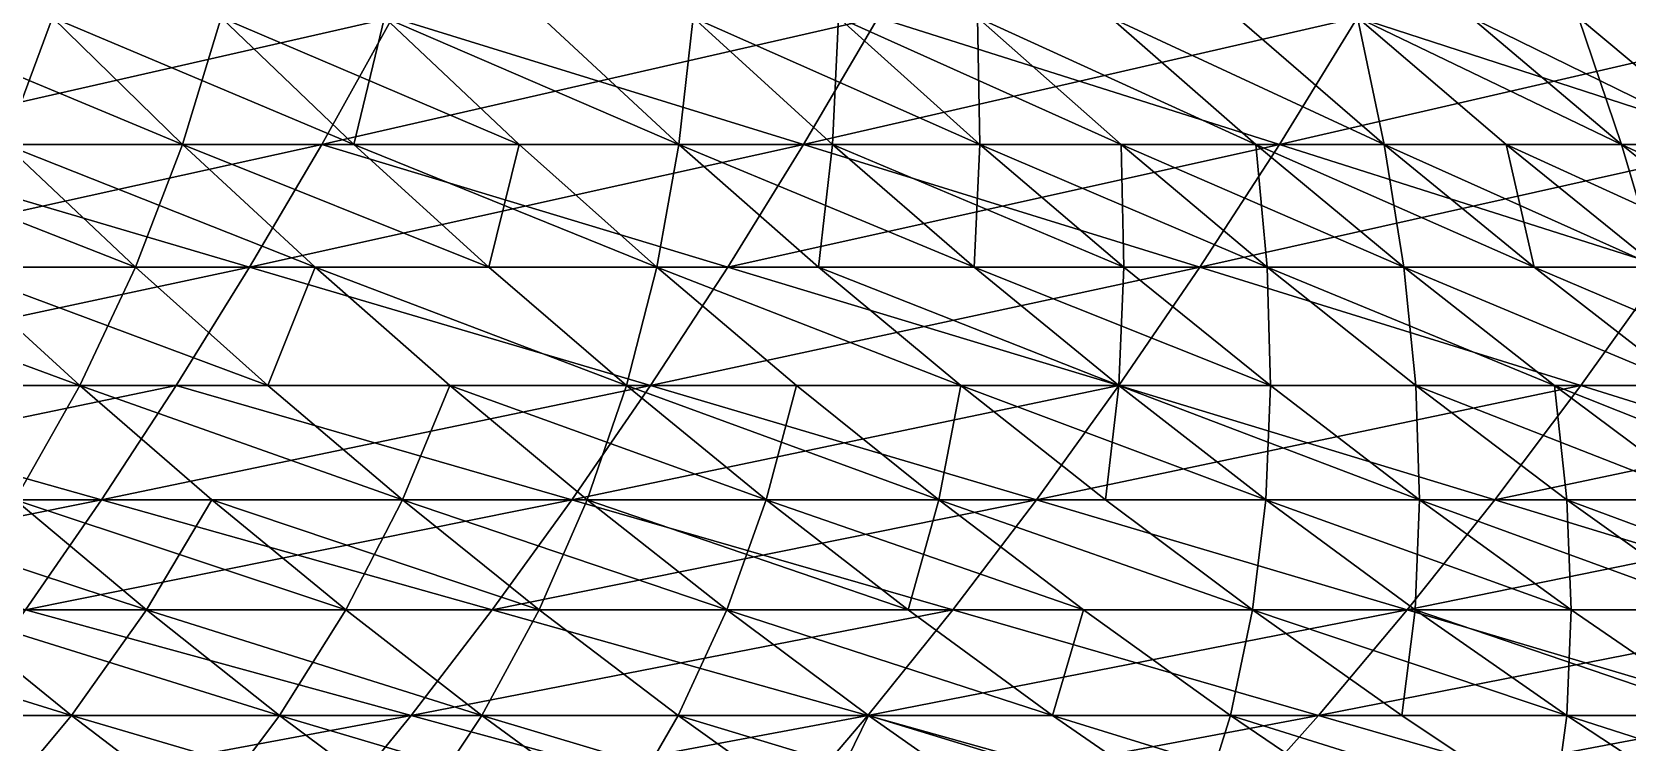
# Model space of a CAD drawing. Header units: millimetres. Extents: x -3250 to 6200, y -3250 to 3250.
# Drawn here: x 4675.8 to 4829.8, y -695.4 to -626.8 of the extents above; entities that cross this region are included whole.
import ezdxf

# ---------------------------------------------------------------- set-up
doc = ezdxf.new("R2010")
doc.units = ezdxf.units.MM
doc.header["$MEASUREMENT"] = 0
doc.layers.add('MESH_3D', color=2, linetype='CONTINUOUS')

msp = doc.modelspace()

# ---------------------------------------------------------------- linework, layer by layer
at = {"layer": 'MESH_3D'}
for points in [[(4656.73, -637.71, 901.29), (4710.63, -625.47, 909.05), (4703.8, -637.71, 923.24)], [(4663.21, -625.47, 886.94), (4710.63, -625.47, 909.05), (4656.73, -637.71, 901.29)], [(4710.63, -625.47, 25790.95), (4663.21, -625.47, 25813.06), (4656.73, -637.71, 25798.71)], [(4710.63, -625.47, 25790.95), (4656.73, -637.71, 25798.71), (4703.8, -637.71, 25776.76)], [(4673.27, -637.71, 2103.59), (4677.81, -625.47, 2135.09), (4660.96, -625.47, 2113.41)], [(4690.36, -637.71, 24574.42), (4673.27, -637.71, 24596.41), (4660.96, -625.47, 24586.59)], [(4690.36, -637.71, 24574.42), (4660.96, -625.47, 24586.59), (4677.81, -625.47, 24564.91)], [(4673.27, -637.71, 2103.59), (4690.36, -637.71, 2125.58), (4677.81, -625.47, 2135.09)], [(4690.36, -637.71, 2125.58), (4694.11, -625.47, 2157.18), (4677.81, -625.47, 2135.09)], [(4706.9, -637.71, 24552.02), (4690.36, -637.71, 24574.42), (4677.81, -625.47, 24564.91)], [(4706.9, -637.71, 24552.02), (4677.81, -625.47, 24564.91), (4694.11, -625.47, 24542.82)], [(4690.36, -637.71, 2125.58), (4706.9, -637.71, 2147.98), (4694.11, -625.47, 2157.18)], [(4706.9, -637.71, 2147.98), (4709.86, -625.47, 2179.67), (4694.11, -625.47, 2157.18)], [(4722.87, -637.71, 24529.2), (4706.9, -637.71, 24552.02), (4694.11, -625.47, 24542.82)], [(4722.87, -637.71, 24529.2), (4694.11, -625.47, 24542.82), (4709.86, -625.47, 24520.33)], [(4710.63, -625.47, 909.05), (4750.31, -637.71, 946.36), (4703.8, -637.71, 923.24)], [(4757.49, -625.47, 25767.66), (4710.63, -625.47, 25790.95), (4703.8, -637.71, 25776.76)], [(4757.49, -625.47, 25767.66), (4703.8, -637.71, 25776.76), (4750.31, -637.71, 25753.64)], [(4706.9, -637.71, 2147.98), (4722.87, -637.71, 2170.8), (4709.86, -625.47, 2179.67)], [(4709.86, -625.47, 2179.67), (4738.27, -637.71, 2194), (4725.04, -625.47, 2202.54)], [(4722.87, -637.71, 2170.8), (4738.27, -637.71, 2194), (4709.86, -625.47, 2179.67)], [(4738.27, -637.71, 24506), (4709.86, -625.47, 24520.33), (4725.04, -625.47, 24497.46)], [(4738.27, -637.71, 24506), (4722.87, -637.71, 24529.2), (4709.86, -625.47, 24520.33)], [(4710.63, -625.47, 909.05), (4757.49, -625.47, 932.34), (4750.31, -637.71, 946.36)], [(4738.27, -637.71, 2194), (4739.65, -625.47, 2225.79), (4725.04, -625.47, 2202.54)], [(4739.65, -625.47, 24474.21), (4738.27, -637.71, 24506), (4725.04, -625.47, 24497.46)], [(4738.27, -637.71, 2194), (4753.09, -637.71, 2217.58), (4739.65, -625.47, 2225.79)], [(4753.09, -637.71, 24482.42), (4738.27, -637.71, 24506), (4739.65, -625.47, 24474.21)], [(4753.09, -637.71, 2217.58), (4753.67, -625.47, 2249.4), (4739.65, -625.47, 2225.79)], [(4767.31, -637.71, 24458.48), (4753.09, -637.71, 24482.42), (4739.65, -625.47, 24474.21)], [(4767.31, -637.71, 24458.48), (4739.65, -625.47, 24474.21), (4753.67, -625.47, 24450.6)], [(4757.49, -625.47, 932.34), (4796.22, -637.71, 970.63), (4750.31, -637.71, 946.36)], [(4803.76, -625.47, 25743.2), (4750.31, -637.71, 25753.64), (4796.22, -637.71, 25729.37)], [(4803.76, -625.47, 25743.2), (4757.49, -625.47, 25767.66), (4750.31, -637.71, 25753.64)], [(4753.09, -637.71, 2217.58), (4767.31, -637.71, 2241.52), (4753.67, -625.47, 2249.4)], [(4767.31, -637.71, 2241.52), (4767.1, -625.47, 2273.34), (4753.67, -625.47, 2249.4)], [(4780.94, -637.71, 24434.19), (4767.31, -637.71, 24458.48), (4753.67, -625.47, 24450.6)], [(4780.94, -637.71, 24434.19), (4753.67, -625.47, 24450.6), (4767.1, -625.47, 24426.66)], [(4757.49, -625.47, 932.34), (4803.76, -625.47, 956.8), (4796.22, -637.71, 970.63)], [(4767.1, -625.47, 2273.34), (4793.95, -637.71, 2290.43), (4779.93, -625.47, 2297.62)], [(4780.94, -637.71, 2265.81), (4793.95, -637.71, 2290.43), (4767.1, -625.47, 2273.34)], [(4767.31, -637.71, 2241.52), (4780.94, -637.71, 2265.81), (4767.1, -625.47, 2273.34)], [(4793.95, -637.71, 24409.57), (4767.1, -625.47, 24426.66), (4779.93, -625.47, 24402.38)], [(4793.95, -637.71, 24409.57), (4780.94, -637.71, 24434.19), (4767.1, -625.47, 24426.66)], [(4779.93, -625.47, 2297.62), (4806.34, -637.71, 2315.37), (4792.15, -625.47, 2322.2)], [(4793.95, -637.71, 2290.43), (4806.34, -637.71, 2315.37), (4779.93, -625.47, 2297.62)], [(4806.34, -637.71, 24384.63), (4779.93, -625.47, 24402.38), (4792.15, -625.47, 24377.8)], [(4806.34, -637.71, 24384.63), (4793.95, -637.71, 24409.57), (4779.93, -625.47, 24402.38)], [(4806.34, -637.71, 2315.37), (4803.76, -625.47, 2347.09), (4792.15, -625.47, 2322.2)], [(4803.76, -625.47, 24352.91), (4806.34, -637.71, 24384.63), (4792.15, -625.47, 24377.8)], [(4803.76, -625.47, 956.8), (4841.52, -637.71, 996.03), (4796.22, -637.71, 970.63)], [(4849.4, -625.47, 25717.61), (4796.22, -637.71, 25729.37), (4841.52, -637.71, 25703.97)], [(4849.4, -625.47, 25717.61), (4803.76, -625.47, 25743.2), (4796.22, -637.71, 25729.37)], [(4803.76, -625.47, 2347.09), (4829.25, -637.71, 2366.14), (4814.74, -625.47, 2372.25)], [(4818.11, -637.71, 2340.61), (4829.25, -637.71, 2366.14), (4803.76, -625.47, 2347.09)], [(4806.34, -637.71, 2315.37), (4818.11, -637.71, 2340.61), (4803.76, -625.47, 2347.09)], [(4803.76, -625.47, 956.8), (4849.4, -625.47, 982.39), (4841.52, -637.71, 996.03)], [(4818.11, -637.71, 24359.39), (4806.34, -637.71, 24384.63), (4803.76, -625.47, 24352.91)], [(4829.25, -637.71, 24333.86), (4818.11, -637.71, 24359.39), (4803.76, -625.47, 24352.91)], [(4829.25, -637.71, 24333.86), (4803.76, -625.47, 24352.91), (4814.74, -625.47, 24327.75)], [(4829.25, -637.71, 2366.14), (4825.09, -625.47, 2397.68), (4814.74, -625.47, 2372.25)], [(4839.75, -637.71, 24308.07), (4814.74, -625.47, 24327.75), (4825.09, -625.47, 24302.32)], [(4839.75, -637.71, 24308.07), (4829.25, -637.71, 24333.86), (4814.74, -625.47, 24327.75)], [(4839.75, -637.71, 2391.93), (4834.8, -625.47, 2423.36), (4825.09, -625.47, 2397.68)], [(4829.25, -637.71, 2366.14), (4839.75, -637.71, 2391.93), (4825.09, -625.47, 2397.68)], [(4834.8, -625.47, 24276.64), (4839.75, -637.71, 24308.07), (4825.09, -625.47, 24302.32)], [(4656.73, -637.71, 901.29), (4696.84, -649.55, 937.7), (4650.13, -649.55, 915.92)], [(4703.8, -637.71, 25776.76), (4656.73, -637.71, 25798.71), (4650.13, -649.55, 25784.08)], [(4703.8, -637.71, 25776.76), (4650.13, -649.55, 25784.08), (4696.84, -649.55, 25762.3)], [(4655.64, -637.71, 2082.03), (4685.82, -649.55, 2093.58), (4673.27, -637.71, 2103.59)], [(4667.93, -649.55, 2071.72), (4685.82, -649.55, 2093.58), (4655.64, -637.71, 2082.03)], [(4685.82, -649.55, 24606.42), (4655.64, -637.71, 24617.97), (4673.27, -637.71, 24596.41)], [(4685.82, -649.55, 24606.42), (4667.93, -649.55, 24628.28), (4655.64, -637.71, 24617.97)], [(4656.73, -637.71, 901.29), (4703.8, -637.71, 923.24), (4696.84, -649.55, 937.7)], [(4685.82, -649.55, 2093.58), (4690.36, -637.71, 2125.58), (4673.27, -637.71, 2103.59)], [(4703.16, -649.55, 24584.11), (4673.27, -637.71, 24596.41), (4690.36, -637.71, 24574.42)], [(4703.16, -649.55, 24584.11), (4685.82, -649.55, 24606.42), (4673.27, -637.71, 24596.41)], [(4685.82, -649.55, 2093.58), (4703.16, -649.55, 2115.89), (4690.36, -637.71, 2125.58)], [(4690.36, -637.71, 2125.58), (4719.93, -649.55, 2138.62), (4706.9, -637.71, 2147.98)], [(4703.16, -649.55, 2115.89), (4719.93, -649.55, 2138.62), (4690.36, -637.71, 2125.58)], [(4719.93, -649.55, 24561.38), (4690.36, -637.71, 24574.42), (4706.9, -637.71, 24552.02)], [(4719.93, -649.55, 24561.38), (4703.16, -649.55, 24584.11), (4690.36, -637.71, 24574.42)], [(4703.8, -637.71, 923.24), (4742.99, -649.55, 960.64), (4696.84, -649.55, 937.7)], [(4750.31, -637.71, 25753.64), (4703.8, -637.71, 25776.76), (4696.84, -649.55, 25762.3)], [(4750.31, -637.71, 25753.64), (4696.84, -649.55, 25762.3), (4742.99, -649.55, 25739.36)], [(4703.8, -637.71, 923.24), (4750.31, -637.71, 946.36), (4742.99, -649.55, 960.64)], [(4719.93, -649.55, 2138.62), (4722.87, -637.71, 2170.8), (4706.9, -637.71, 2147.98)], [(4736.13, -649.55, 24538.24), (4706.9, -637.71, 24552.02), (4722.87, -637.71, 24529.2)], [(4736.13, -649.55, 24538.24), (4719.93, -649.55, 24561.38), (4706.9, -637.71, 24552.02)], [(4719.93, -649.55, 2138.62), (4736.13, -649.55, 2161.76), (4722.87, -637.71, 2170.8)], [(4736.13, -649.55, 2161.76), (4738.27, -637.71, 2194), (4722.87, -637.71, 2170.8)], [(4738.27, -637.71, 24506), (4736.13, -649.55, 24538.24), (4722.87, -637.71, 24529.2)], [(4736.13, -649.55, 2161.76), (4751.75, -649.55, 2185.29), (4738.27, -637.71, 2194)], [(4751.75, -649.55, 24514.71), (4736.13, -649.55, 24538.24), (4738.27, -637.71, 24506)], [(4751.75, -649.55, 2185.29), (4753.09, -637.71, 2217.58), (4738.27, -637.71, 2194)], [(4766.78, -649.55, 24490.79), (4751.75, -649.55, 24514.71), (4738.27, -637.71, 24506)], [(4766.78, -649.55, 24490.79), (4738.27, -637.71, 24506), (4753.09, -637.71, 24482.42)], [(4750.31, -637.71, 946.36), (4788.55, -649.55, 984.72), (4742.99, -649.55, 960.64)], [(4796.22, -637.71, 25729.37), (4750.31, -637.71, 25753.64), (4742.99, -649.55, 25739.36)], [(4796.22, -637.71, 25729.37), (4742.99, -649.55, 25739.36), (4788.55, -649.55, 25715.28)], [(4750.31, -637.71, 946.36), (4796.22, -637.71, 970.63), (4788.55, -649.55, 984.72)], [(4751.75, -649.55, 2185.29), (4766.78, -649.55, 2209.21), (4753.09, -637.71, 2217.58)], [(4766.78, -649.55, 2209.21), (4767.31, -637.71, 2241.52), (4753.09, -637.71, 2217.58)], [(4781.21, -649.55, 24466.5), (4766.78, -649.55, 24490.79), (4753.09, -637.71, 24482.42)], [(4781.21, -649.55, 24466.5), (4753.09, -637.71, 24482.42), (4767.31, -637.71, 24458.48)], [(4766.78, -649.55, 2209.21), (4781.21, -649.55, 2233.5), (4767.31, -637.71, 2241.52)], [(4781.21, -649.55, 2233.5), (4780.94, -637.71, 2265.81), (4767.31, -637.71, 2241.52)], [(4795.03, -649.55, 24441.86), (4781.21, -649.55, 24466.5), (4767.31, -637.71, 24458.48)], [(4795.03, -649.55, 24441.86), (4767.31, -637.71, 24458.48), (4780.94, -637.71, 24434.19)], [(4795.03, -649.55, 2258.14), (4793.95, -637.71, 2290.43), (4780.94, -637.71, 2265.81)], [(4781.21, -649.55, 2233.5), (4795.03, -649.55, 2258.14), (4780.94, -637.71, 2265.81)], [(4808.23, -649.55, 24416.89), (4780.94, -637.71, 24434.19), (4793.95, -637.71, 24409.57)], [(4808.23, -649.55, 24416.89), (4795.03, -649.55, 24441.86), (4780.94, -637.71, 24434.19)], [(4796.22, -637.71, 970.63), (4833.5, -649.55, 1009.93), (4788.55, -649.55, 984.72)], [(4841.52, -637.71, 25703.97), (4796.22, -637.71, 25729.37), (4788.55, -649.55, 25715.28)], [(4841.52, -637.71, 25703.97), (4788.55, -649.55, 25715.28), (4833.5, -649.55, 25690.07)], [(4808.23, -649.55, 2283.11), (4806.34, -637.71, 2315.37), (4793.95, -637.71, 2290.43)], [(4795.03, -649.55, 2258.14), (4808.23, -649.55, 2283.11), (4793.95, -637.71, 2290.43)], [(4820.8, -649.55, 24391.59), (4808.23, -649.55, 24416.89), (4793.95, -637.71, 24409.57)], [(4820.8, -649.55, 24391.59), (4793.95, -637.71, 24409.57), (4806.34, -637.71, 24384.63)], [(4796.22, -637.71, 970.63), (4841.52, -637.71, 996.03), (4833.5, -649.55, 1009.93)], [(4820.8, -649.55, 2308.41), (4818.11, -637.71, 2340.61), (4806.34, -637.71, 2315.37)], [(4808.23, -649.55, 2283.11), (4820.8, -649.55, 2308.41), (4806.34, -637.71, 2315.37)], [(4832.74, -649.55, 24365.99), (4820.8, -649.55, 24391.59), (4806.34, -637.71, 24384.63)], [(4832.74, -649.55, 24365.99), (4806.34, -637.71, 24384.63), (4818.11, -637.71, 24359.39)], [(4832.74, -649.55, 2334.01), (4829.25, -637.71, 2366.14), (4818.11, -637.71, 2340.61)], [(4820.8, -649.55, 2308.41), (4832.74, -649.55, 2334.01), (4818.11, -637.71, 2340.61)], [(4844.04, -649.55, 24340.1), (4818.11, -637.71, 24359.39), (4829.25, -637.71, 24333.86)], [(4844.04, -649.55, 24340.1), (4832.74, -649.55, 24365.99), (4818.11, -637.71, 24359.39)], [(4844.04, -649.55, 2359.9), (4839.75, -637.71, 2391.93), (4829.25, -637.71, 2366.14)], [(4832.74, -649.55, 2334.01), (4844.04, -649.55, 2359.9), (4829.25, -637.71, 2366.14)], [(4854.68, -649.55, 24313.93), (4844.04, -649.55, 24340.1), (4829.25, -637.71, 24333.86)], [(4854.68, -649.55, 24313.93), (4829.25, -637.71, 24333.86), (4839.75, -637.71, 24308.07)], [(4643.41, -660.99, 930.82), (4696.84, -649.55, 937.7), (4689.75, -660.99, 952.42)], [(4650.13, -649.55, 915.92), (4696.84, -649.55, 937.7), (4643.41, -660.99, 930.82)], [(4696.84, -649.55, 25762.3), (4650.13, -649.55, 25784.08), (4643.41, -660.99, 25769.18)], [(4696.84, -649.55, 25762.3), (4643.41, -660.99, 25769.18), (4689.75, -660.99, 25747.58)], [(4680.45, -660.99, 24638.78), (4661.76, -660.99, 24660.5), (4649.51, -649.55, 24649.69)], [(4680.45, -660.99, 24638.78), (4649.51, -649.55, 24649.69), (4667.93, -649.55, 24628.28)], [(4661.76, -660.99, 2039.5), (4680.45, -660.99, 2061.22), (4667.93, -649.55, 2071.72)], [(4667.93, -649.55, 2071.72), (4698.59, -660.99, 2083.4), (4685.82, -649.55, 2093.58)], [(4680.45, -660.99, 2061.22), (4698.59, -660.99, 2083.4), (4667.93, -649.55, 2071.72)], [(4685.82, -649.55, 24606.42), (4680.45, -660.99, 24638.78), (4667.93, -649.55, 24628.28)], [(4698.59, -660.99, 24616.6), (4680.45, -660.99, 24638.78), (4685.82, -649.55, 24606.42)], [(4698.59, -660.99, 2083.4), (4703.16, -649.55, 2115.89), (4685.82, -649.55, 2093.58)], [(4703.16, -649.55, 24584.11), (4698.59, -660.99, 24616.6), (4685.82, -649.55, 24606.42)], [(4696.84, -649.55, 937.7), (4735.53, -660.99, 975.18), (4689.75, -660.99, 952.42)], [(4735.53, -660.99, 25724.82), (4696.84, -649.55, 25762.3), (4689.75, -660.99, 25747.58)], [(4696.84, -649.55, 937.7), (4742.99, -649.55, 960.64), (4735.53, -660.99, 975.18)], [(4742.99, -649.55, 25739.36), (4696.84, -649.55, 25762.3), (4735.53, -660.99, 25724.82)], [(4698.59, -660.99, 2083.4), (4716.18, -660.99, 2106.02), (4703.16, -649.55, 2115.89)], [(4716.18, -660.99, 24593.98), (4698.59, -660.99, 24616.6), (4703.16, -649.55, 24584.11)], [(4703.16, -649.55, 2115.89), (4733.2, -660.99, 2129.08), (4719.93, -649.55, 2138.62)], [(4716.18, -660.99, 2106.02), (4733.2, -660.99, 2129.08), (4703.16, -649.55, 2115.89)], [(4733.2, -660.99, 24570.92), (4703.16, -649.55, 24584.11), (4719.93, -649.55, 24561.38)], [(4733.2, -660.99, 24570.92), (4716.18, -660.99, 24593.98), (4703.16, -649.55, 24584.11)], [(4733.2, -660.99, 2129.08), (4736.13, -649.55, 2161.76), (4719.93, -649.55, 2138.62)], [(4736.13, -649.55, 24538.24), (4733.2, -660.99, 24570.92), (4719.93, -649.55, 24561.38)], [(4733.2, -660.99, 2129.08), (4749.63, -660.99, 2152.55), (4736.13, -649.55, 2161.76)], [(4749.63, -660.99, 24547.45), (4733.2, -660.99, 24570.92), (4736.13, -649.55, 24538.24)], [(4742.99, -649.55, 960.64), (4780.73, -660.99, 999.07), (4735.53, -660.99, 975.18)], [(4788.55, -649.55, 25715.28), (4735.53, -660.99, 25724.82), (4780.73, -660.99, 25700.93)], [(4788.55, -649.55, 25715.28), (4742.99, -649.55, 25739.36), (4735.53, -660.99, 25724.82)], [(4736.13, -649.55, 2161.76), (4765.48, -660.99, 2176.43), (4751.75, -649.55, 2185.29)], [(4749.63, -660.99, 2152.55), (4765.48, -660.99, 2176.43), (4736.13, -649.55, 2161.76)], [(4765.48, -660.99, 24523.57), (4736.13, -649.55, 24538.24), (4751.75, -649.55, 24514.71)], [(4765.48, -660.99, 24523.57), (4749.63, -660.99, 24547.45), (4736.13, -649.55, 24538.24)], [(4742.99, -649.55, 960.64), (4788.55, -649.55, 984.72), (4780.73, -660.99, 999.07)], [(4751.75, -649.55, 2185.29), (4780.72, -660.99, 2200.69), (4766.78, -649.55, 2209.21)], [(4765.48, -660.99, 2176.43), (4780.72, -660.99, 2200.69), (4751.75, -649.55, 2185.29)], [(4780.72, -660.99, 24499.31), (4751.75, -649.55, 24514.71), (4766.78, -649.55, 24490.79)], [(4780.72, -660.99, 24499.31), (4765.48, -660.99, 24523.57), (4751.75, -649.55, 24514.71)], [(4780.72, -660.99, 2200.69), (4781.21, -649.55, 2233.5), (4766.78, -649.55, 2209.21)], [(4795.36, -660.99, 24474.67), (4766.78, -649.55, 24490.79), (4781.21, -649.55, 24466.5)], [(4795.36, -660.99, 24474.67), (4780.72, -660.99, 24499.31), (4766.78, -649.55, 24490.79)], [(4780.72, -660.99, 2200.69), (4795.36, -660.99, 2225.33), (4781.21, -649.55, 2233.5)], [(4788.55, -649.55, 984.72), (4825.33, -660.99, 1024.08), (4780.73, -660.99, 999.07)], [(4825.33, -660.99, 25675.92), (4788.55, -649.55, 25715.28), (4780.73, -660.99, 25700.93)], [(4795.36, -660.99, 2225.33), (4795.03, -649.55, 2258.14), (4781.21, -649.55, 2233.5)], [(4795.03, -649.55, 24441.86), (4795.36, -660.99, 24474.67), (4781.21, -649.55, 24466.5)], [(4788.55, -649.55, 984.72), (4833.5, -649.55, 1009.93), (4825.33, -660.99, 1024.08)], [(4833.5, -649.55, 25690.07), (4788.55, -649.55, 25715.28), (4825.33, -660.99, 25675.92)], [(4795.03, -649.55, 2258.14), (4822.77, -660.99, 2275.66), (4808.23, -649.55, 2283.11)], [(4809.38, -660.99, 2250.32), (4822.77, -660.99, 2275.66), (4795.03, -649.55, 2258.14)], [(4795.36, -660.99, 2225.33), (4809.38, -660.99, 2250.32), (4795.03, -649.55, 2258.14)], [(4809.38, -660.99, 24449.68), (4795.36, -660.99, 24474.67), (4795.03, -649.55, 24441.86)], [(4808.23, -649.55, 24416.89), (4809.38, -660.99, 24449.68), (4795.03, -649.55, 24441.86)], [(4808.23, -649.55, 2283.11), (4835.52, -660.99, 2301.32), (4820.8, -649.55, 2308.41)], [(4822.77, -660.99, 2275.66), (4835.52, -660.99, 2301.32), (4808.23, -649.55, 2283.11)], [(4822.77, -660.99, 24424.34), (4809.38, -660.99, 24449.68), (4808.23, -649.55, 24416.89)], [(4835.52, -660.99, 24398.68), (4822.77, -660.99, 24424.34), (4808.23, -649.55, 24416.89)], [(4835.52, -660.99, 24398.68), (4808.23, -649.55, 24416.89), (4820.8, -649.55, 24391.59)], [(4835.52, -660.99, 2301.32), (4832.74, -649.55, 2334.01), (4820.8, -649.55, 2308.41)], [(4847.63, -660.99, 24372.71), (4820.8, -649.55, 24391.59), (4832.74, -649.55, 24365.99)], [(4847.63, -660.99, 24372.71), (4835.52, -660.99, 24398.68), (4820.8, -649.55, 24391.59)], [(4833.5, -649.55, 1009.93), (4869.28, -660.99, 1050.19), (4825.33, -660.99, 1024.08)], [(4869.28, -660.99, 25649.81), (4833.5, -649.55, 25690.07), (4825.33, -660.99, 25675.92)], [(4643.41, -660.99, 930.82), (4682.54, -672.02, 967.4), (4636.57, -672.02, 945.96)], [(4689.75, -660.99, 25747.58), (4643.41, -660.99, 25769.18), (4636.57, -672.02, 25754.04)], [(4689.75, -660.99, 25747.58), (4636.57, -672.02, 25754.04), (4682.54, -672.02, 25732.6)], [(4643.41, -660.99, 930.82), (4689.75, -660.99, 952.42), (4682.54, -672.02, 967.4)], [(4674.22, -672.02, 2028.5), (4680.45, -660.99, 2061.22), (4661.76, -660.99, 2039.5)], [(4680.45, -660.99, 24638.78), (4674.22, -672.02, 24671.5), (4661.76, -660.99, 24660.5)], [(4674.22, -672.02, 2028.5), (4693.18, -672.02, 2050.53), (4680.45, -660.99, 2061.22)], [(4693.18, -672.02, 24649.47), (4674.22, -672.02, 24671.5), (4680.45, -660.99, 24638.78)], [(4680.45, -660.99, 2061.22), (4711.59, -672.02, 2073.03), (4698.59, -660.99, 2083.4)], [(4693.18, -672.02, 2050.53), (4711.59, -672.02, 2073.03), (4680.45, -660.99, 2061.22)], [(4711.59, -672.02, 24626.97), (4693.18, -672.02, 24649.47), (4680.45, -660.99, 24638.78)], [(4711.59, -672.02, 24626.97), (4680.45, -660.99, 24638.78), (4698.59, -660.99, 24616.6)], [(4689.75, -660.99, 952.42), (4727.95, -672.02, 989.97), (4682.54, -672.02, 967.4)], [(4735.53, -660.99, 25724.82), (4689.75, -660.99, 25747.58), (4682.54, -672.02, 25732.6)], [(4735.53, -660.99, 25724.82), (4682.54, -672.02, 25732.6), (4727.95, -672.02, 25710.03)], [(4689.75, -660.99, 952.42), (4735.53, -660.99, 975.18), (4727.95, -672.02, 989.97)], [(4711.59, -672.02, 2073.03), (4716.18, -660.99, 2106.02), (4698.59, -660.99, 2083.4)], [(4716.18, -660.99, 24593.98), (4711.59, -672.02, 24626.97), (4698.59, -660.99, 24616.6)], [(4711.59, -672.02, 2073.03), (4729.43, -672.02, 2095.99), (4716.18, -660.99, 2106.02)], [(4729.43, -672.02, 24604.01), (4711.59, -672.02, 24626.97), (4716.18, -660.99, 24593.98)], [(4716.18, -660.99, 2106.02), (4746.69, -672.02, 2119.38), (4733.2, -660.99, 2129.08)], [(4729.43, -672.02, 2095.99), (4746.69, -672.02, 2119.38), (4716.18, -660.99, 2106.02)], [(4733.2, -660.99, 24570.92), (4729.43, -672.02, 24604.01), (4716.18, -660.99, 24593.98)], [(4735.53, -660.99, 975.18), (4772.79, -672.02, 1013.66), (4727.95, -672.02, 989.97)], [(4780.73, -660.99, 25700.93), (4735.53, -660.99, 25724.82), (4727.95, -672.02, 25710.03)], [(4780.73, -660.99, 25700.93), (4727.95, -672.02, 25710.03), (4772.79, -672.02, 25686.34)], [(4746.69, -672.02, 24580.62), (4729.43, -672.02, 24604.01), (4733.2, -660.99, 24570.92)], [(4746.69, -672.02, 2119.38), (4749.63, -660.99, 2152.55), (4733.2, -660.99, 2129.08)], [(4763.36, -672.02, 24556.81), (4733.2, -660.99, 24570.92), (4749.63, -660.99, 24547.45)], [(4763.36, -672.02, 24556.81), (4746.69, -672.02, 24580.62), (4733.2, -660.99, 24570.92)], [(4735.53, -660.99, 975.18), (4780.73, -660.99, 999.07), (4772.79, -672.02, 1013.66)], [(4746.69, -672.02, 2119.38), (4763.36, -672.02, 2143.19), (4749.63, -660.99, 2152.55)], [(4763.36, -672.02, 2143.19), (4765.48, -660.99, 2176.43), (4749.63, -660.99, 2152.55)], [(4765.48, -660.99, 24523.57), (4763.36, -672.02, 24556.81), (4749.63, -660.99, 24547.45)], [(4763.36, -672.02, 2143.19), (4779.44, -672.02, 2167.41), (4765.48, -660.99, 2176.43)], [(4779.44, -672.02, 24532.59), (4763.36, -672.02, 24556.81), (4765.48, -660.99, 24523.57)], [(4779.44, -672.02, 2167.41), (4780.72, -660.99, 2200.69), (4765.48, -660.99, 2176.43)], [(4794.91, -672.02, 24507.97), (4779.44, -672.02, 24532.59), (4765.48, -660.99, 24523.57)], [(4794.91, -672.02, 24507.97), (4765.48, -660.99, 24523.57), (4780.72, -660.99, 24499.31)], [(4780.73, -660.99, 999.07), (4817.02, -672.02, 1038.47), (4772.79, -672.02, 1013.66)], [(4825.33, -660.99, 25675.92), (4772.79, -672.02, 25686.34), (4817.02, -672.02, 25661.53)], [(4825.33, -660.99, 25675.92), (4780.73, -660.99, 25700.93), (4772.79, -672.02, 25686.34)], [(4779.44, -672.02, 2167.41), (4794.91, -672.02, 2192.03), (4780.72, -660.99, 2200.69)], [(4794.91, -672.02, 2192.03), (4795.36, -660.99, 2225.33), (4780.72, -660.99, 2200.69)], [(4809.75, -672.02, 24482.98), (4780.72, -660.99, 24499.31), (4795.36, -660.99, 24474.67)], [(4809.75, -672.02, 24482.98), (4794.91, -672.02, 24507.97), (4780.72, -660.99, 24499.31)], [(4780.73, -660.99, 999.07), (4825.33, -660.99, 1024.08), (4817.02, -672.02, 1038.47)], [(4794.91, -672.02, 2192.03), (4809.75, -672.02, 2217.02), (4795.36, -660.99, 2225.33)], [(4809.75, -672.02, 2217.02), (4809.38, -660.99, 2250.32), (4795.36, -660.99, 2225.33)], [(4809.38, -660.99, 24449.68), (4809.75, -672.02, 24482.98), (4795.36, -660.99, 24474.67)], [(4823.97, -672.02, 2242.37), (4822.77, -660.99, 2275.66), (4809.38, -660.99, 2250.32)], [(4809.75, -672.02, 2217.02), (4823.97, -672.02, 2242.37), (4809.38, -660.99, 2250.32)], [(4823.97, -672.02, 24457.63), (4809.75, -672.02, 24482.98), (4809.38, -660.99, 24449.68)], [(4837.56, -672.02, 24431.92), (4809.38, -660.99, 24449.68), (4822.77, -660.99, 24424.34)], [(4837.56, -672.02, 24431.92), (4823.97, -672.02, 24457.63), (4809.38, -660.99, 24449.68)], [(4825.33, -660.99, 1024.08), (4860.62, -672.02, 1064.37), (4817.02, -672.02, 1038.47)], [(4869.28, -660.99, 25649.81), (4825.33, -660.99, 25675.92), (4817.02, -672.02, 25661.53)], [(4869.28, -660.99, 25649.81), (4817.02, -672.02, 25661.53), (4860.62, -672.02, 25635.63)], [(4822.77, -660.99, 2275.66), (4850.5, -672.02, 2294.11), (4835.52, -660.99, 2301.32)], [(4837.56, -672.02, 2268.08), (4850.5, -672.02, 2294.11), (4822.77, -660.99, 2275.66)], [(4823.97, -672.02, 2242.37), (4837.56, -672.02, 2268.08), (4822.77, -660.99, 2275.66)], [(4850.5, -672.02, 24405.89), (4837.56, -672.02, 24431.92), (4822.77, -660.99, 24424.34)], [(4850.5, -672.02, 24405.89), (4822.77, -660.99, 24424.34), (4835.52, -660.99, 24398.68)], [(4825.33, -660.99, 1024.08), (4869.28, -660.99, 1050.19), (4860.62, -672.02, 1064.37)], [(4682.54, -672.02, 25732.6), (4636.57, -672.02, 25754.04), (4629.63, -682.63, 25738.64)], [(4682.54, -672.02, 25732.6), (4629.63, -682.63, 25738.64), (4675.21, -682.63, 25717.39)], [(4636.57, -672.02, 945.96), (4682.54, -672.02, 967.4), (4675.21, -682.63, 982.61)], [(4686.88, -682.63, 24682.68), (4654.71, -672.02, 24693.06), (4674.22, -672.02, 24671.5)], [(4686.88, -682.63, 24682.68), (4667.09, -682.63, 24704.54), (4654.71, -672.02, 24693.06)], [(4667.09, -682.63, 1995.46), (4686.88, -682.63, 2017.32), (4674.22, -672.02, 2028.5)], [(4686.88, -682.63, 2017.32), (4693.18, -672.02, 2050.53), (4674.22, -672.02, 2028.5)], [(4706.12, -682.63, 24660.32), (4674.22, -672.02, 24671.5), (4693.18, -672.02, 24649.47)], [(4706.12, -682.63, 24660.32), (4686.88, -682.63, 24682.68), (4674.22, -672.02, 24671.5)], [(4675.21, -682.63, 982.61), (4727.95, -672.02, 989.97), (4720.24, -682.63, 1005)], [(4682.54, -672.02, 967.4), (4727.95, -672.02, 989.97), (4675.21, -682.63, 982.61)], [(4720.24, -682.63, 25695), (4682.54, -672.02, 25732.6), (4675.21, -682.63, 25717.39)], [(4727.95, -672.02, 25710.03), (4682.54, -672.02, 25732.6), (4720.24, -682.63, 25695)], [(4686.88, -682.63, 2017.32), (4706.12, -682.63, 2039.68), (4693.18, -672.02, 2050.53)], [(4706.12, -682.63, 2039.68), (4711.59, -672.02, 2073.03), (4693.18, -672.02, 2050.53)], [(4724.79, -682.63, 24637.5), (4706.12, -682.63, 24660.32), (4693.18, -672.02, 24649.47)], [(4724.79, -682.63, 24637.5), (4693.18, -672.02, 24649.47), (4711.59, -672.02, 24626.97)], [(4706.12, -682.63, 2039.68), (4724.79, -682.63, 2062.5), (4711.59, -672.02, 2073.03)], [(4724.79, -682.63, 2062.5), (4729.43, -672.02, 2095.99), (4711.59, -672.02, 2073.03)], [(4742.89, -682.63, 24614.21), (4724.79, -682.63, 24637.5), (4711.59, -672.02, 24626.97)], [(4742.89, -682.63, 24614.21), (4711.59, -672.02, 24626.97), (4729.43, -672.02, 24604.01)], [(4727.95, -672.02, 989.97), (4764.71, -682.63, 1028.5), (4720.24, -682.63, 1005)], [(4772.79, -672.02, 25686.34), (4727.95, -672.02, 25710.03), (4720.24, -682.63, 25695)], [(4772.79, -672.02, 25686.34), (4720.24, -682.63, 25695), (4764.71, -682.63, 25671.5)], [(4724.79, -682.63, 2062.5), (4742.89, -682.63, 2085.79), (4729.43, -672.02, 2095.99)], [(4727.95, -672.02, 989.97), (4772.79, -672.02, 1013.66), (4764.71, -682.63, 1028.5)], [(4742.89, -682.63, 2085.79), (4746.69, -672.02, 2119.38), (4729.43, -672.02, 2095.99)], [(4760.4, -682.63, 24590.48), (4729.43, -672.02, 24604.01), (4746.69, -672.02, 24580.62)], [(4760.4, -682.63, 24590.48), (4742.89, -682.63, 24614.21), (4729.43, -672.02, 24604.01)], [(4742.89, -682.63, 2085.79), (4760.4, -682.63, 2109.52), (4746.69, -672.02, 2119.38)], [(4760.4, -682.63, 2109.52), (4763.36, -672.02, 2143.19), (4746.69, -672.02, 2119.38)], [(4777.32, -682.63, 24566.32), (4746.69, -672.02, 24580.62), (4763.36, -672.02, 24556.81)], [(4777.32, -682.63, 24566.32), (4760.4, -682.63, 24590.48), (4746.69, -672.02, 24580.62)], [(4760.4, -682.63, 2109.52), (4777.32, -682.63, 2133.68), (4763.36, -672.02, 2143.19)], [(4763.36, -672.02, 2143.19), (4793.63, -682.63, 2158.25), (4779.44, -672.02, 2167.41)], [(4777.32, -682.63, 2133.68), (4793.63, -682.63, 2158.25), (4763.36, -672.02, 2143.19)], [(4793.63, -682.63, 24541.75), (4777.32, -682.63, 24566.32), (4763.36, -672.02, 24556.81)], [(4793.63, -682.63, 24541.75), (4763.36, -672.02, 24556.81), (4779.44, -672.02, 24532.59)], [(4772.79, -672.02, 1013.66), (4808.57, -682.63, 1053.1), (4764.71, -682.63, 1028.5)], [(4808.57, -682.63, 25646.9), (4772.79, -672.02, 25686.34), (4764.71, -682.63, 25671.5)], [(4772.79, -672.02, 1013.66), (4817.02, -672.02, 1038.47), (4808.57, -682.63, 1053.1)], [(4817.02, -672.02, 25661.53), (4772.79, -672.02, 25686.34), (4808.57, -682.63, 25646.9)], [(4793.63, -682.63, 2158.25), (4794.91, -672.02, 2192.03), (4779.44, -672.02, 2167.41)], [(4794.91, -672.02, 24507.97), (4793.63, -682.63, 24541.75), (4779.44, -672.02, 24532.59)], [(4793.63, -682.63, 2158.25), (4809.32, -682.63, 2183.22), (4794.91, -672.02, 2192.03)], [(4809.32, -682.63, 24516.78), (4793.63, -682.63, 24541.75), (4794.91, -672.02, 24507.97)], [(4809.32, -682.63, 2183.22), (4809.75, -672.02, 2217.02), (4794.91, -672.02, 2192.03)], [(4824.38, -682.63, 24491.43), (4809.32, -682.63, 24516.78), (4794.91, -672.02, 24507.97)], [(4824.38, -682.63, 24491.43), (4794.91, -672.02, 24507.97), (4809.75, -672.02, 24482.98)], [(4808.57, -682.63, 1053.1), (4860.62, -672.02, 1064.37), (4851.81, -682.63, 1078.79)], [(4817.02, -672.02, 1038.47), (4860.62, -672.02, 1064.37), (4808.57, -682.63, 1053.1)], [(4851.81, -682.63, 25621.21), (4817.02, -672.02, 25661.53), (4808.57, -682.63, 25646.9)], [(4809.32, -682.63, 2183.22), (4824.38, -682.63, 2208.57), (4809.75, -672.02, 2217.02)], [(4824.38, -682.63, 2208.57), (4823.97, -672.02, 2242.37), (4809.75, -672.02, 2217.02)], [(4838.81, -682.63, 24465.7), (4824.38, -682.63, 24491.43), (4809.75, -672.02, 24482.98)], [(4838.81, -682.63, 24465.7), (4809.75, -672.02, 24482.98), (4823.97, -672.02, 24457.63)], [(4860.62, -672.02, 25635.63), (4817.02, -672.02, 25661.53), (4851.81, -682.63, 25621.21)], [(4838.81, -682.63, 2234.3), (4837.56, -672.02, 2268.08), (4823.97, -672.02, 2242.37)], [(4824.38, -682.63, 2208.57), (4838.81, -682.63, 2234.3), (4823.97, -672.02, 2242.37)], [(4852.59, -682.63, 24439.63), (4823.97, -672.02, 24457.63), (4837.56, -672.02, 24431.92)], [(4852.59, -682.63, 24439.63), (4838.81, -682.63, 24465.7), (4823.97, -672.02, 24457.63)], [(4679.66, -692.82, 24716.21), (4659.04, -692.82, 24737.88), (4646.76, -682.63, 24725.91)], [(4679.66, -692.82, 24716.21), (4646.76, -682.63, 24725.91), (4667.09, -682.63, 24704.54)], [(4659.04, -692.82, 1962.12), (4679.66, -692.82, 1983.79), (4667.09, -682.63, 1995.46)], [(4679.66, -692.82, 1983.79), (4686.88, -682.63, 2017.32), (4667.09, -682.63, 1995.46)], [(4699.74, -692.82, 24694.02), (4667.09, -682.63, 24704.54), (4686.88, -682.63, 24682.68)], [(4699.74, -692.82, 24694.02), (4679.66, -692.82, 24716.21), (4667.09, -682.63, 24704.54)], [(4675.21, -682.63, 982.61), (4712.42, -692.82, 1020.26), (4667.77, -692.82, 998.06)], [(4712.42, -692.82, 25679.74), (4675.21, -682.63, 25717.39), (4667.77, -692.82, 25701.94)], [(4675.21, -682.63, 982.61), (4720.24, -682.63, 1005), (4712.42, -692.82, 1020.26)], [(4720.24, -682.63, 25695), (4675.21, -682.63, 25717.39), (4712.42, -692.82, 25679.74)], [(4679.66, -692.82, 1983.79), (4699.74, -692.82, 2005.98), (4686.88, -682.63, 2017.32)], [(4699.74, -692.82, 2005.98), (4706.12, -682.63, 2039.68), (4686.88, -682.63, 2017.32)], [(4719.25, -692.82, 24671.35), (4699.74, -692.82, 24694.02), (4686.88, -682.63, 24682.68)], [(4719.25, -692.82, 24671.35), (4686.88, -682.63, 24682.68), (4706.12, -682.63, 24660.32)], [(4699.74, -692.82, 2005.98), (4719.25, -692.82, 2028.65), (4706.12, -682.63, 2039.68)], [(4719.25, -692.82, 2028.65), (4724.79, -682.63, 2062.5), (4706.12, -682.63, 2039.68)], [(4724.79, -682.63, 24637.5), (4719.25, -692.82, 24671.35), (4706.12, -682.63, 24660.32)], [(4720.24, -682.63, 1005), (4756.51, -692.82, 1043.56), (4712.42, -692.82, 1020.26)], [(4764.71, -682.63, 25671.5), (4712.42, -692.82, 25679.74), (4756.51, -692.82, 25656.44)], [(4764.71, -682.63, 25671.5), (4720.24, -682.63, 25695), (4712.42, -692.82, 25679.74)], [(4719.25, -692.82, 2028.65), (4738.2, -692.82, 2051.81), (4724.79, -682.63, 2062.5)], [(4738.2, -692.82, 24648.19), (4719.25, -692.82, 24671.35), (4724.79, -682.63, 24637.5)], [(4720.24, -682.63, 1005), (4764.71, -682.63, 1028.5), (4756.51, -692.82, 1043.56)], [(4738.2, -692.82, 2051.81), (4742.89, -682.63, 2085.79), (4724.79, -682.63, 2062.5)], [(4742.89, -682.63, 24614.21), (4738.2, -692.82, 24648.19), (4724.79, -682.63, 24637.5)], [(4738.2, -692.82, 2051.81), (4756.56, -692.82, 2075.43), (4742.89, -682.63, 2085.79)], [(4756.56, -692.82, 24624.57), (4738.2, -692.82, 24648.19), (4742.89, -682.63, 24614.21)], [(4742.89, -682.63, 2085.79), (4774.33, -692.82, 2099.51), (4760.4, -682.63, 2109.52)], [(4756.56, -692.82, 2075.43), (4774.33, -692.82, 2099.51), (4742.89, -682.63, 2085.79)], [(4774.33, -692.82, 24600.49), (4742.89, -682.63, 24614.21), (4760.4, -682.63, 24590.48)], [(4774.33, -692.82, 24600.49), (4756.56, -692.82, 24624.57), (4742.89, -682.63, 24614.21)], [(4764.71, -682.63, 1028.5), (4800, -692.82, 1067.95), (4756.51, -692.82, 1043.56)], [(4808.57, -682.63, 25646.9), (4764.71, -682.63, 25671.5), (4756.51, -692.82, 25656.44)], [(4808.57, -682.63, 25646.9), (4756.51, -692.82, 25656.44), (4800, -692.82, 25632.05)], [(4774.33, -692.82, 2099.51), (4777.32, -682.63, 2133.68), (4760.4, -682.63, 2109.52)], [(4777.32, -682.63, 24566.32), (4774.33, -692.82, 24600.49), (4760.4, -682.63, 24590.48)], [(4764.71, -682.63, 1028.5), (4808.57, -682.63, 1053.1), (4800, -692.82, 1067.95)], [(4774.33, -692.82, 2099.51), (4791.49, -692.82, 2124.02), (4777.32, -682.63, 2133.68)], [(4791.49, -692.82, 24575.98), (4774.33, -692.82, 24600.49), (4777.32, -682.63, 24566.32)], [(4791.49, -692.82, 2124.02), (4793.63, -682.63, 2158.25), (4777.32, -682.63, 2133.68)], [(4793.63, -682.63, 24541.75), (4791.49, -692.82, 24575.98), (4777.32, -682.63, 24566.32)], [(4791.49, -692.82, 2124.02), (4808.03, -692.82, 2148.94), (4793.63, -682.63, 2158.25)], [(4808.03, -692.82, 24551.06), (4791.49, -692.82, 24575.98), (4793.63, -682.63, 24541.75)], [(4808.03, -692.82, 2148.94), (4809.32, -682.63, 2183.22), (4793.63, -682.63, 2158.25)], [(4823.95, -692.82, 24525.72), (4793.63, -682.63, 24541.75), (4809.32, -682.63, 24516.78)], [(4823.95, -692.82, 24525.72), (4808.03, -692.82, 24551.06), (4793.63, -682.63, 24541.75)], [(4808.57, -682.63, 1053.1), (4842.87, -692.82, 1093.42), (4800, -692.82, 1067.95)], [(4851.81, -682.63, 25621.21), (4808.57, -682.63, 25646.9), (4800, -692.82, 25632.05)], [(4851.81, -682.63, 25621.21), (4800, -692.82, 25632.05), (4842.87, -692.82, 25606.58)], [(4808.03, -692.82, 2148.94), (4823.95, -692.82, 2174.28), (4809.32, -682.63, 2183.22)], [(4808.57, -682.63, 1053.1), (4851.81, -682.63, 1078.79), (4842.87, -692.82, 1093.42)], [(4823.95, -692.82, 2174.28), (4824.38, -682.63, 2208.57), (4809.32, -682.63, 2183.22)], [(4839.23, -692.82, 24500), (4823.95, -692.82, 24525.72), (4809.32, -682.63, 24516.78)], [(4839.23, -692.82, 24500), (4809.32, -682.63, 24516.78), (4824.38, -682.63, 24491.43)], [(4823.95, -692.82, 2174.28), (4839.23, -692.82, 2200), (4824.38, -682.63, 2208.57)], [(4839.23, -692.82, 2200), (4838.81, -682.63, 2234.3), (4824.38, -682.63, 2208.57)], [(4838.81, -682.63, 24465.7), (4839.23, -692.82, 24500), (4824.38, -682.63, 24491.43)], [(4671.49, -702.58, 1949.97), (4679.66, -692.82, 1983.79), (4659.04, -692.82, 1962.12)], [(4692.42, -702.58, 24728.04), (4659.04, -692.82, 24737.88), (4679.66, -692.82, 24716.21)], [(4692.42, -702.58, 24728.04), (4671.49, -702.58, 24750.03), (4659.04, -692.82, 24737.88)], [(4660.22, -702.58, 1013.74), (4712.42, -692.82, 1020.26), (4704.48, -702.58, 1035.74)], [(4667.77, -692.82, 998.06), (4712.42, -692.82, 1020.26), (4660.22, -702.58, 1013.74)], [(4712.42, -692.82, 25679.74), (4667.77, -692.82, 25701.94), (4660.22, -702.58, 25686.26)], [(4712.42, -692.82, 25679.74), (4660.22, -702.58, 25686.26), (4704.48, -702.58, 25664.26)], [(4671.49, -702.58, 1949.97), (4692.42, -702.58, 1971.96), (4679.66, -692.82, 1983.79)], [(4692.42, -702.58, 1971.96), (4699.74, -692.82, 2005.98), (4679.66, -692.82, 1983.79)], [(4712.78, -702.58, 24705.53), (4692.42, -702.58, 24728.04), (4679.66, -692.82, 24716.21)], [(4712.78, -702.58, 24705.53), (4679.66, -692.82, 24716.21), (4699.74, -692.82, 24694.02)], [(4692.42, -702.58, 1971.96), (4712.78, -702.58, 1994.47), (4699.74, -692.82, 2005.98)], [(4712.78, -702.58, 1994.47), (4719.25, -692.82, 2028.65), (4699.74, -692.82, 2005.98)], [(4732.58, -702.58, 24682.53), (4712.78, -702.58, 24705.53), (4699.74, -692.82, 24694.02)], [(4732.58, -702.58, 24682.53), (4699.74, -692.82, 24694.02), (4719.25, -692.82, 24671.35)], [(4712.42, -692.82, 1020.26), (4748.19, -702.58, 1058.84), (4704.48, -702.58, 1035.74)], [(4756.51, -692.82, 25656.44), (4704.48, -702.58, 25664.26), (4748.19, -702.58, 25641.16)], [(4756.51, -692.82, 25656.44), (4712.42, -692.82, 25679.74), (4704.48, -702.58, 25664.26)], [(4712.42, -692.82, 1020.26), (4756.51, -692.82, 1043.56), (4748.19, -702.58, 1058.84)], [(4712.78, -702.58, 1994.47), (4732.58, -702.58, 2017.47), (4719.25, -692.82, 2028.65)], [(4732.58, -702.58, 2017.47), (4738.2, -692.82, 2051.81), (4719.25, -692.82, 2028.65)], [(4751.8, -702.58, 24659.03), (4719.25, -692.82, 24671.35), (4738.2, -692.82, 24648.19)], [(4751.8, -702.58, 24659.03), (4732.58, -702.58, 24682.53), (4719.25, -692.82, 24671.35)], [(4732.58, -702.58, 2017.47), (4751.8, -702.58, 2040.97), (4738.2, -692.82, 2051.81)], [(4751.8, -702.58, 2040.97), (4756.56, -692.82, 2075.43), (4738.2, -692.82, 2051.81)], [(4770.43, -702.58, 24635.07), (4751.8, -702.58, 24659.03), (4738.2, -692.82, 24648.19)], [(4770.43, -702.58, 24635.07), (4738.2, -692.82, 24648.19), (4756.56, -692.82, 24624.57)], [(4756.51, -692.82, 1043.56), (4791.3, -702.58, 1083.02), (4748.19, -702.58, 1058.84)], [(4800, -692.82, 25632.05), (4748.19, -702.58, 25641.16), (4791.3, -702.58, 25616.98)], [(4800, -692.82, 25632.05), (4756.51, -692.82, 25656.44), (4748.19, -702.58, 25641.16)], [(4751.8, -702.58, 2040.97), (4770.43, -702.58, 2064.93), (4756.56, -692.82, 2075.43)], [(4756.51, -692.82, 1043.56), (4800, -692.82, 1067.95), (4791.3, -702.58, 1083.02)], [(4756.56, -692.82, 2075.43), (4788.45, -702.58, 2089.35), (4774.33, -692.82, 2099.51)], [(4770.43, -702.58, 2064.93), (4788.45, -702.58, 2089.35), (4756.56, -692.82, 2075.43)], [(4788.45, -702.58, 24610.65), (4770.43, -702.58, 24635.07), (4756.56, -692.82, 24624.57)], [(4788.45, -702.58, 24610.65), (4756.56, -692.82, 24624.57), (4774.33, -692.82, 24600.49)], [(4788.45, -702.58, 2089.35), (4791.49, -692.82, 2124.02), (4774.33, -692.82, 2099.51)], [(4805.86, -702.58, 24585.78), (4788.45, -702.58, 24610.65), (4774.33, -692.82, 24600.49)], [(4805.86, -702.58, 24585.78), (4774.33, -692.82, 24600.49), (4791.49, -692.82, 24575.98)], [(4788.45, -702.58, 2089.35), (4805.86, -702.58, 2114.22), (4791.49, -692.82, 2124.02)], [(4800, -692.82, 1067.95), (4833.8, -702.58, 1108.26), (4791.3, -702.58, 1083.02)], [(4842.87, -692.82, 25606.58), (4800, -692.82, 25632.05), (4791.3, -702.58, 25616.98)], [(4842.87, -692.82, 25606.58), (4791.3, -702.58, 25616.98), (4833.8, -702.58, 25591.74)], [(4791.49, -692.82, 2124.02), (4822.64, -702.58, 2139.51), (4808.03, -692.82, 2148.94)], [(4805.86, -702.58, 2114.22), (4822.64, -702.58, 2139.51), (4791.49, -692.82, 2124.02)], [(4822.64, -702.58, 24560.49), (4805.86, -702.58, 24585.78), (4791.49, -692.82, 24575.98)], [(4822.64, -702.58, 24560.49), (4791.49, -692.82, 24575.98), (4808.03, -692.82, 24551.06)], [(4800, -692.82, 1067.95), (4842.87, -692.82, 1093.42), (4833.8, -702.58, 1108.26)], [(4822.64, -702.58, 2139.51), (4823.95, -692.82, 2174.28), (4808.03, -692.82, 2148.94)], [(4823.95, -692.82, 24525.72), (4822.64, -702.58, 24560.49), (4808.03, -692.82, 24551.06)], [(4822.64, -702.58, 2139.51), (4838.79, -702.58, 2165.21), (4823.95, -692.82, 2174.28)], [(4838.79, -702.58, 24534.79), (4822.64, -702.58, 24560.49), (4823.95, -692.82, 24525.72)], [(4838.79, -702.58, 2165.21), (4839.23, -692.82, 2200), (4823.95, -692.82, 2174.28)], [(4854.3, -702.58, 24508.7), (4838.79, -702.58, 24534.79), (4823.95, -692.82, 24525.72)], [(4854.3, -702.58, 24508.7), (4823.95, -692.82, 24525.72), (4839.23, -692.82, 24500)]]:
    msp.add_3dface(points, dxfattribs=at)

doc.saveas('drawing.dxf')
